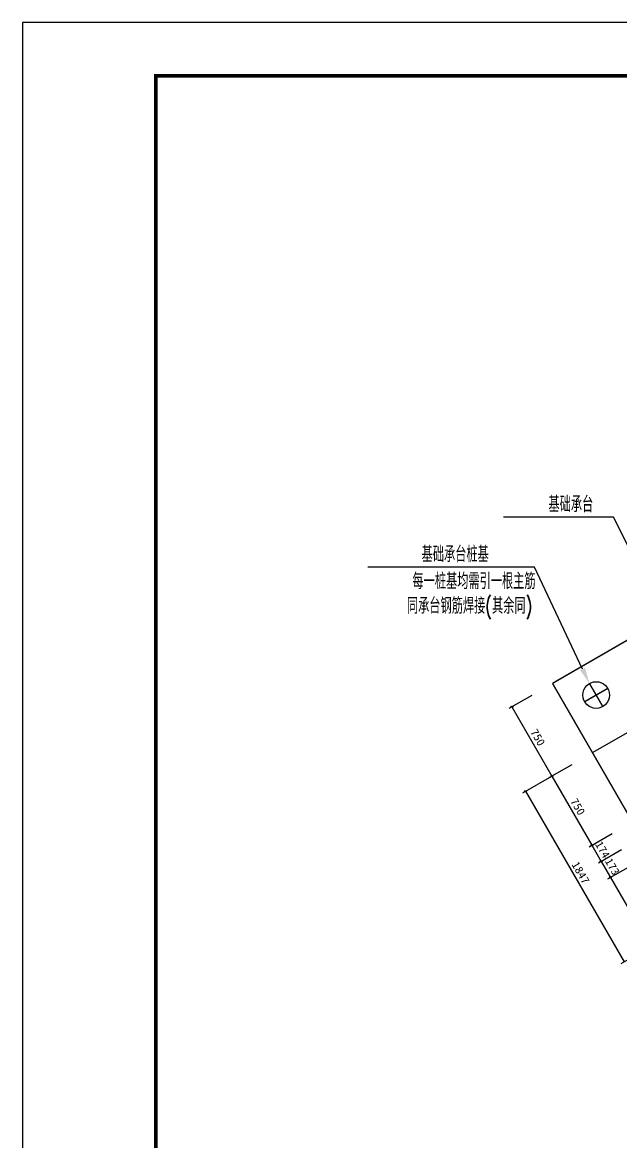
# Model space of a CAD drawing. Header units: millimetres. Extents: x 305 to 121268, y 139 to 42139.
# Drawn here: x 61868 to 73104, y 21139 to 42139 of the extents above; entities that cross this region are included whole.
import ezdxf
from ezdxf.enums import TextEntityAlignment as Align

# ---------------------------------------------------------------- set-up
doc = ezdxf.new("R2010")
doc.units = ezdxf.units.MM
doc.header["$MEASUREMENT"] = 0
for name, color, linetype in [('FZDIM', 3, 'Continuous'), ('TAB', 7, 'Continuous'), ('图框内框__粗线', 1, 'Continuous'), ('图框外框__细线', 253, 'Continuous'), ('尺寸线及数字', 7, 'Continuous')]:
    doc.layers.add(name, color=color, linetype=linetype)
doc.styles.add('IDQSTYLE', font='simplex.shx', dxfattribs={"width": 0.7, "bigfont": 'hzfs1.shx'})

msp = doc.modelspace()

# ---------------------------------------------------------------- linework, layer by layer
at = {"layer": 'FZDIM', "color": 3, "linetype": 'Continuous'}
for p, q in [((72572, 32863), (70892, 32863)), ((72572, 32863), (72554, 32863)), ((72952, 32863), (72572, 32863)), ((73839, 31094), (72952, 32863)), ((71091, 31927), (68343, 31927)), ((71091, 31927), (71073, 31927)), ((71471, 31927), (71091, 31927)), ((72373, 30016), (71471, 31927))]:
    msp.add_line(p, q, dxfattribs=at)
msp.add_solid([(72418, 30037), (72328, 29994), (72502, 29745)], dxfattribs=at)
at = {"layer": 'TAB'}
for p, q in [((121268, 42139), (61868, 42139)), ((61868, 42139), (61868, 139))]:
    msp.add_line(p, q, dxfattribs=at)
msp.add_lwpolyline([(64368, 1139, 70, 70, 0), (120268, 1139, 70, 70, 0), (120268, 41139, 70, 70, 0), (64368, 41139, 70, 70, 0)], format="xyseb", close=True, dxfattribs=at)
at = {"layer": '图框内框__粗线', "const_width": 27}
for points in [[(74406, 31248), (71808, 29748)], [(73308, 27150), (71808, 29748)], [(72844, 29654), (72411, 29404)], [(72752, 29312), (72502, 29745)]]:
    msp.add_lwpolyline(points, dxfattribs=at)
at = {"layer": '图框外框__细线'}
msp.add_line((72558, 28449), (78355, 31796), dxfattribs=at)
msp.add_circle((72627, 29529), 250, dxfattribs=at)
at = {"layer": '尺寸线及数字'}
for p, q in [((70996, 29280), (71428, 29529)), ((71048, 29310), (71798, 28011)), ((71746, 27981), (72178, 28230)), ((71250, 27695), (71798, 28011)), ((71798, 28011), (72548, 26712)), ((71302, 27725), (73149, 24526)), ((72496, 26682), (72928, 26931)), ((72548, 26712), (72721, 26411)), ((72669, 26381), (73101, 26631)), ((72721, 26411), (72895, 26111)), ((72843, 26081), (73275, 26330)), ((72895, 26111), (73645, 24812)), ((73097, 24496), (73645, 24812))]:
    msp.add_line(p, q, dxfattribs=at)
at = {"layer": '尺寸线及数字', "const_width": 27}
for points in [[(71077, 29302), (71019, 29318)], [(71827, 28003), (71769, 28019)], [(71331, 27717), (71273, 27732)], [(72577, 26704), (72519, 26720)], [(72750, 26403), (72692, 26419)], [(72924, 26103), (72866, 26118)]]:
    msp.add_lwpolyline(points, dxfattribs=at)

# ---------------------------------------------------------------- texts
at = {"layer": 'FZDIM', "color": 3, "linetype": 'Continuous', "style": 'IDQSTYLE', "width": 0.7}
for s, p in [('基础承台', (72572, 32866)), ('基础承台桩基', (70614, 31929)), ('每一桩基均需引一根主筋', (71491, 31424)), ('同承台钢筋焊接(其余同)', (71430, 30962))]:
    msp.add_text(s, height=300, dxfattribs=at).set_placement(p, align=Align.BOTTOM_RIGHT)
at = {"layer": '尺寸线及数字'}
for s, rotation, width, p, p2 in [('750', 300.0001, 0.864002, (71387, 28837), (71549, 28557)), ('750', 300.0002, 0.864, (72137, 27538), (72299, 27258)), ('174', 299.9983, 0.925715, (72602, 26733), (72764, 26453)), ('173', 300.0005, 0.925715, (72785, 26417), (72947, 26136)), ('1847', 299.9999, 0.887997, (72160, 26354), (72382, 25969))]:
    msp.add_text(s, height=150, rotation=rotation, dxfattribs=dict(at, width=width)).set_placement(p, p2, align=Align.FIT)

doc.saveas('drawing.dxf')
